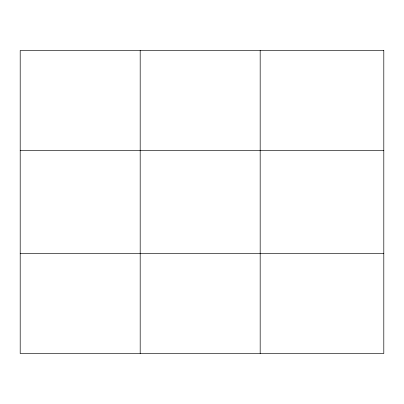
<?xml version="1.0" encoding="UTF-8"?>
<svg xmlns="http://www.w3.org/2000/svg" width="404" height="404" viewBox="0 0 404 404"><rect width="100%" height="100%" fill="white"/><g stroke="black" fill="none" stroke-linecap="round" stroke-linejoin="round"><path stroke-width="0.61" d="M140.188 353.505L140.188 50.495M260.176 353.505L260.176 50.495M20.2 150.49L383.8 150.49M20.2 253.51L383.8 253.51M383.8 50.495L383.8 353.505L20.2 353.505L20.2 50.495L383.8 50.495"/></g></svg>
